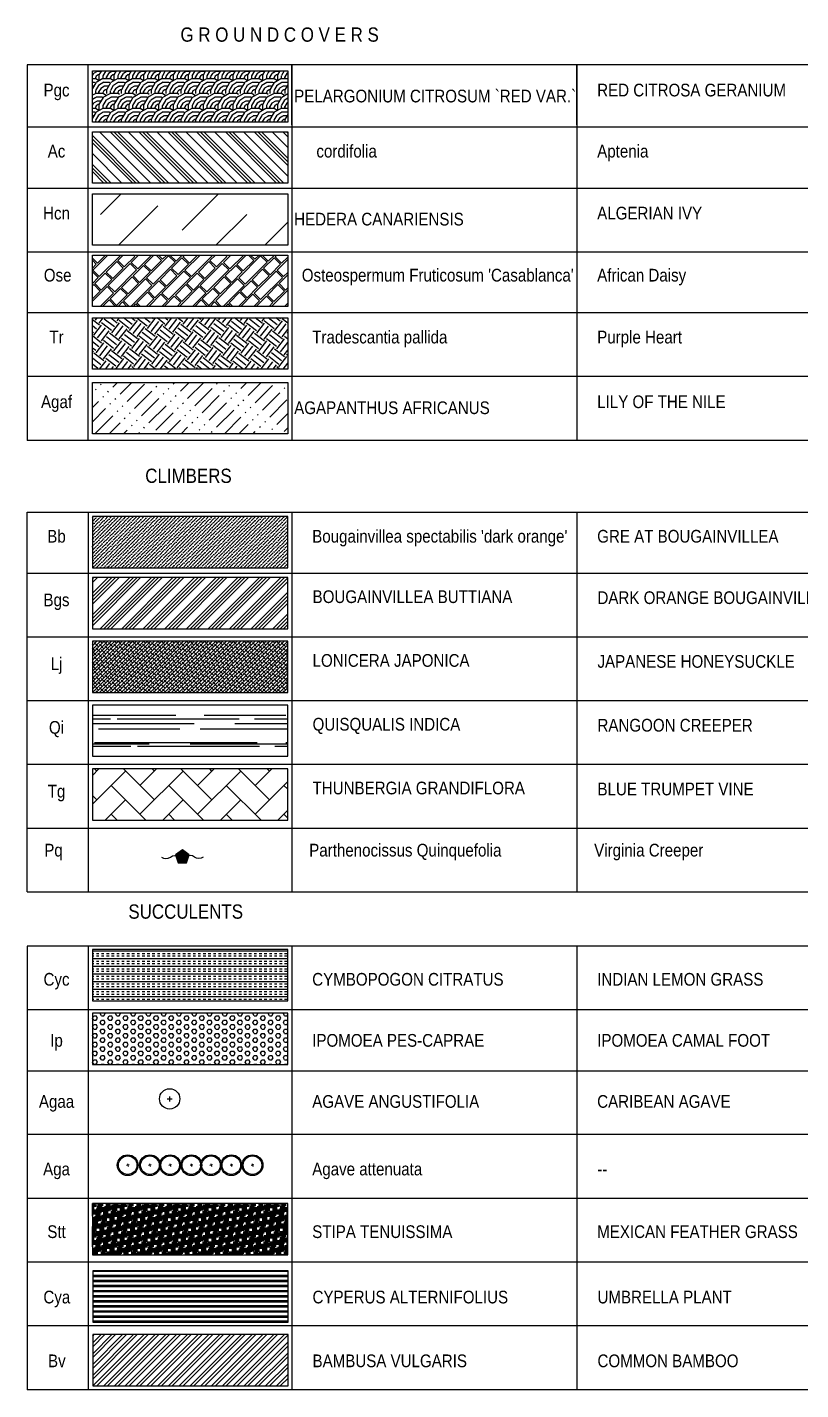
# Model space of a CAD drawing. Extents: x -2743 to -1606, y 314 to 679.
# Drawn here: x -2524.3 to -2486.3, y 423.7 to 490.7 of the extents above; entities that cross this region are included whole.
import ezdxf
from ezdxf.enums import TextEntityAlignment as Align

# ---------------------------------------------------------------- set-up
doc = ezdxf.new("R2010")
doc.units = 0
doc.header["$MEASUREMENT"] = 0
for name, color, linetype in [('AGAPANTHUS AFRICANUS-BO', 92, 'Continuous'), ('AGAPANTHUS AFRICANUS-HA', 109, 'Continuous'), ('Agave attenuata', 104, 'Continuous'), ('Aptenia cordifolia-bo', 92, 'Continuous'), ('Aptenia cordifolia-ha', 109, 'Continuous'), ('BAMBUSA VULGARIS-BO', 92, 'Continuous'), ('BAMBUSA VULGARIS-HA', 109, 'Continuous'), ('BOUGAINVILLEA BUTTIANA-BO', 92, 'Continuous'), ('BOUGAINVILLEA BUTTIANA-HA', 109, 'Continuous'), ('Bougainvillea spectabilis -BO', 92, 'Continuous'), ('Bougainvillea spectabilis -HA', 109, 'Continuous'), ('CYMBOPOGON CITRATUS-BO', 92, 'Continuous'), ('CYMBOPOGON CITRATUS-HA', 109, 'Continuous'), ('CYPERUS ALTERNIFOLIUS-BO', 92, 'Continuous'), ('CYPERUS ALTERNIFOLIUS-HA', 109, 'Continuous'), ('HEDERA CANARIENSIS-BO', 92, 'Continuous'), ('HEDERA CANARIENSIS-HA', 109, 'Continuous'), ('Ipomoea pes-caprae-bo', 92, 'Continuous'), ('Ipomoea pes-caprae-ha', 109, 'Continuous'), ('L-PLNT-TAB', 1, 'Continuous'), ('L-PLNT-txt', 54, 'Continuous'), ('LK-SHRB-035M', 123, 'Continuous'), ('LK-SHRB-TRNK', 15, 'Continuous'), ('LONICERA JAPONICA-BO', 92, 'Continuous'), ('LONICERA JAPONICA-HA', 109, 'Continuous'), ('Osteospermum ecklonis-BO', 92, 'Continuous'), ('Osteospermum ecklonis-HA', 109, 'Continuous'), ('Parthenocissus Quinquefolia', 136, 'Continuous'), ('PELARGONIUM CITROSUM -BO', 92, 'Continuous'), ('PELARGONIUM CITROSUM -HA', 109, 'Continuous'), ('QUISQUALIS INDICA-BO', 92, 'Continuous'), ('QUISQUALIS INDICA-HA', 109, 'Continuous'), ('STIPA TENUISSIMA-BO', 92, 'Continuous'), ('STIPA TENUISSIMA-HA', 109, 'Continuous'), ('THUNBERGIA GRANDIFLORA-BO', 92, 'Continuous'), ('THUNBERGIA GRANDIFLORA-HA', 109, 'Continuous'), ('Tradescantia Pallida-BO', 92, 'Continuous'), ('Tradescantia Pallida-HA', 109, 'Continuous')]:
    doc.layers.add(name, color=color, linetype=linetype)
doc.styles.add('AUC-71-PLNT-LEG', font='architxt.shx', dxfattribs={"width": 0.85})
doc.styles.add('PLNT-LEG', font='arial.ttf', dxfattribs={"width": 0.85})

# ---------------------------------------------------------------- blocks, each defined once
blk = doc.blocks.new('LS-71-PNT-TAB')
at = {"style": 'AUC-71-PLNT-LEG'}
for tag, width, p in [('ABRV.', 0.85, (1439, 0)), ('SYMBOL', 0.85, (7527, 0)), ('HEIGHT', 0.85, (42963, 0)), ('SPREAD', 0.85, (46921, 0)), ('CALIBER', 0.85, (50966, 0)), ('ROOTS', 0.85, (54958, 0)), ('SPACING', 0.75, (59078, 0)), ('QUANTITY', 0.9, (63622, 0)), ('REMARKS', 0.9, (69211, 0))]:
    blk.add_attdef(tag, text='', height=625, dxfattribs=dict(at, width=width)).set_placement(p, align=Align.CENTER)
at = {"style": 'AUC-71-PLNT-LEG', "width": 0.85}
for tag, p in [('BOTANICAL-NAME', (14000, 0)), ('COMMON-NAME', (28000, 0))]:
    blk.add_attdef(tag, p, '', height=625, dxfattribs=at)
blk = doc.blocks.new('PL-TAB')
at = {"style": 'PLNT-LEG'}
for tag, width, p in [('ABRV.', 0.85, (1.439, 0)), ('SYMBOL', 0.85, (7.527, 0)), ('HEIGHT', 0.85, (42.963, 0)), ('SPREAD', 0.85, (46.921, 0)), ('CALIBER', 0.85, (50.966, 0)), ('ROOTS', 0.85, (54.958, 0)), ('SPACING', 0.75, (59.078, 0)), ('QUANTITY', 0.9, (63.622, 0)), ('REMARKS', 0.9, (69.211, 0))]:
    blk.add_attdef(tag, text='', height=0.625, dxfattribs=dict(at, width=width)).set_placement(p, align=Align.CENTER)
at = {"style": 'PLNT-LEG', "width": 0.85}
for tag, p in [('BOTANICAL-NAME', (14, 0)), ('COMMON-NAME', (28, 0))]:
    blk.add_attdef(tag, p, '', height=0.625, dxfattribs=at)
blk = doc.blocks.new('Agave attenuata')
at = {"layer": 'Agave attenuata'}
for p, q in [((0.065, 0.016), (-0.065, -0.016)), ((-0.016, 0.065), (0.016, -0.065))]:
    blk.add_line(p, q, dxfattribs=at)
for radius in [0.511, 0.456]:
    blk.add_circle((0, 0), radius, dxfattribs=at)
blk = doc.blocks.new('VINE_PARTH_QUIN')
at = {"layer": 'Parthenocissus Quinquefolia'}
h = blk.add_hatch(color=256, dxfattribs=at)
h.dxf.hatch_style = 1
h.paths.add_polyline_path([(0, 0.638), (-0.335, 0.394), (-0.207, 0), (0.207, 0), (0.335, 0.394)])
for points in [[(-1.025, 0.285, 0.360212), (-0.59, 0.285, -0.360212), (-0.175, 0.285, -2.212689)], [(1.025, 0.284, -0.360212), (0.591, 0.285, 0.360212), (0.176, 0.285, 2.212689)]]:
    blk.add_lwpolyline(points, format="xyb", dxfattribs=at)
blk.add_lwpolyline([(0, 0.638), (-0.335, 0.394), (-0.207, 0), (0.207, 0), (0.335, 0.394)], close=True, dxfattribs=at)

msp = doc.modelspace()

# ---------------------------------------------------------------- hatches: boundary and pattern name
at = {"layer": 'AGAPANTHUS AFRICANUS-HA'}
h = msp.add_hatch(dxfattribs=at)
h.set_pattern_fill('ACAD_ISO12W100', color=256, scale=0.1, angle=45)
h.set_pattern_definition([(45, (1972.66474, 1661.42686), (-0.35355339, 0.35355339), [1.2, -0.3, 0.05, -0.3, 0.05, -0.3])])
h.paths.add_polyline_path([(-2521.083, 470.696), (-2511.483, 470.696), (-2511.483, 473.216), (-2521.083, 473.216)])
at = {"layer": 'Aptenia cordifolia-ha'}
h = msp.add_hatch(dxfattribs=at)
h.set_pattern_fill('PLASTI', color=256, scale=4, angle=135, style=0)
h.set_pattern_definition([(135, (-1822.7538, 1680.6422), (-0.7071068, -0.7071068), []), (135, (-1822.8422, 1680.5538), (-0.7071068, -0.7071068), []), (135, (-1822.9306, 1680.4654), (-0.7071068, -0.7071068), []), (135, (-1823.1958, 1680.2002), (-0.7071068, -0.7071068), [])])
h.paths.add_polyline_path([(-2511.483, 483.006), (-2521.083, 483.006), (-2521.083, 485.526), (-2511.483, 485.526)])
at = {"layer": 'BAMBUSA VULGARIS-HA', "linetype": 'Continuous'}
h = msp.add_hatch(dxfattribs=at)
h.set_pattern_fill('STEEL', color=256, scale=3)
h.set_pattern_definition([(45, (-1761.67198, 585.43924), (-0.26516504, 0.26516504), []), (45, (-1761.67198, 585.62674), (-0.26516504, 0.26516504), [])])
h.paths.add_polyline_path([(-2511.468, 423.924), (-2511.468, 426.444), (-2521.068, 426.444), (-2521.068, 423.924)])
at = {"layer": 'BOUGAINVILLEA BUTTIANA-HA', "linetype": 'Continuous'}
h = msp.add_hatch(dxfattribs=at)
h.set_pattern_fill('ANSI34', color=256)
h.set_pattern_definition([(45, (-1480.8169, 4.4113), (-0.5303301, 0.5303301), []), (45, (-1480.6401, 4.4113), (-0.5303301, 0.5303301), []), (45, (-1480.46335, 4.4113), (-0.5303301, 0.5303301), []), (45, (-1480.2866, 4.4113), (-0.5303301, 0.5303301), [])])
h.paths.add_polyline_path([(-2511.483, 463.636), (-2521.083, 463.636), (-2521.083, 461.116), (-2511.483, 461.116)])
at = {"layer": 'Bougainvillea spectabilis -HA', "linetype": 'Continuous'}
h = msp.add_hatch(dxfattribs=at)
h.set_pattern_fill('ANSI36', color=256)
h.set_pattern_definition([(45, (-1480.8169, 4.4113), (0.066291261, 0.243067956), [0.3125, -0.0625, 0, -0.0625])])
h.paths.add_polyline_path([(-2511.483, 466.625), (-2521.083, 466.625), (-2521.083, 464.105), (-2511.483, 464.105)])
at = {"layer": 'CYMBOPOGON CITRATUS-HA', "linetype": 'Continuous'}
h = msp.add_hatch(dxfattribs=at)
h.set_pattern_fill('INSUL', color=256)
h.set_pattern_definition([(0, (-1955.8893, 333.54542), (0, 0.375), []), (0, (-1955.8893, 333.67042), (0, 0.375), [0.125, -0.125]), (0, (-1955.8893, 333.79542), (0, 0.375), [0.125, -0.125])])
h.paths.add_polyline_path([(-2511.483, 442.842), (-2511.483, 445.362), (-2521.083, 445.362), (-2521.083, 442.842)])
at = {"layer": 'CYPERUS ALTERNIFOLIUS-HA', "linetype": 'Continuous'}
h = msp.add_hatch(dxfattribs=at)
h.set_pattern_fill('PLAST', color=256)
h.set_pattern_definition([(0, (-1761.67198, 582.3067), (0, 0.25), []), (0, (-1761.67198, 582.33796), (0, 0.25), []), (0, (-1761.67198, 582.3692), (0, 0.25), [])])
h.paths.add_polyline_path([(-2511.468, 427.056), (-2511.468, 429.576), (-2521.068, 429.576), (-2521.068, 427.056)])
at = {"layer": 'HEDERA CANARIENSIS-HA'}
h = msp.add_hatch(dxfattribs=at)
h.set_pattern_fill('CMPSHL', color=256, scale=15, angle=45, pattern_type=2)
h.set_pattern_definition([(45, (-2704.96, 376.221), (-3.59207, 3.59207), [5.07995, -1.524]), (45, (-2704.5407, 379.035), (-3.59207, 3.59207), [5.07995, -1.524]), (45, (-2704.6604, 381.31), (-3.59207, 3.59207), [5.07995, -1.524])])
h.paths.add_polyline_path([(-2521.083, 479.961), (-2511.483, 479.961), (-2511.483, 482.481), (-2521.083, 482.481)])
at = {"layer": 'Ipomoea pes-caprae-ha', "linetype": 'Continuous'}
h = msp.add_hatch(dxfattribs=at)
h.set_pattern_fill('HEX', color=256)
h.set_pattern_definition([(0, (-1955.8893, 343.8108), (0, 0.21650635), [0.125, -0.25]), (120, (-1955.8893, 343.8108), (-0.1875, -0.108253175), [0.125, -0.25]), (60, (-1955.7643, 343.8108), (-0.1875, 0.108253175), [0.125, -0.25])])
h.paths.add_polyline_path([(-2511.483, 439.715), (-2511.483, 442.235), (-2521.083, 442.235), (-2521.083, 439.715)])
at = {"layer": 'LONICERA JAPONICA-HA', "linetype": 'Continuous'}
h = msp.add_hatch(dxfattribs=at)
h.set_pattern_fill('ANSI38', color=256)
h.set_pattern_definition([(45, (-1955.88931, 477.46324), (-0.088388348, 0.088388348), []), (135, (-1955.88931, 477.46324), (-0.265165043, 0.088388348), [0.3125, -0.1875])])
h.paths.add_polyline_path([(-2511.483, 460.503), (-2521.083, 460.503), (-2521.083, 457.983), (-2511.483, 457.983)])
at = {"layer": 'Osteospermum ecklonis-HA'}
h = msp.add_hatch(dxfattribs=at)
h.set_pattern_fill('AR-BRELM', color=256, scale=0.2, angle=45, style=0)
h.set_pattern_definition([(45, (-869913.1135, -309594.3741), (-0.7543415142, 0.7543415142), [1.525, -0.075]), (45, (-869913.4317, -309594.0559), (-0.7543415142, 0.7543415142), [1.525, -0.075]), (45, (-869913.2078, -309593.7141), (-0.7543415142, 0.7543415142), [0.725, -0.075]), (45, (-869913.526, -309593.3959), (-0.7543415142, 0.7543415142), [0.725, -0.075]), (135, (-869913.1135, -309594.374), (-1.13137085, -1.13137085), [0.45, -0.6168]), (135, (-869913.1665, -309594.4271), (-1.13137085, -1.13137085), [0.45, -0.6168]), (135, (-869913.2078, -309593.7141), (-0.56568542495, -0.56568542495), [0.45, -0.6168]), (135, (-869913.2609, -309593.7671), (-0.56568542495, -0.56568542495), [0.45, -0.6168])])
h.paths.add_polyline_path([(-2511.483, 476.954), (-2521.083, 476.954), (-2521.083, 479.474), (-2511.483, 479.474)])
at = {"layer": 'PELARGONIUM CITROSUM -HA'}
h = msp.add_hatch(dxfattribs=at)
h.set_pattern_fill('LFX-ENGINE', color=256, scale=1.4605, pattern_type=2)
h.set_pattern_definition([(90, (-2633.5868, 493.9699), (-1.4605, 1.4605), [0.102235, -1.358265]), (209.0546, (-2633.41158, 494.70015), (-10.22350056, -5.84200004), [0.300736, -14.736033]), (180, (-2633.0172, 494.7001), (-1.4605, -1.4605), [0.394335, -1.066165]), (147.5288, (-2632.85659, 494.59791), (-11.68399818, 7.3025019), [0.190426, -18.852165]), (236.3099, (-2633.61605, 494.36423), (-1.460502, -2.9209994), [0.105318, -5.160589]), (212.9052, (-2633.367765, 494.524885), (20.44700983, 13.144485506), [0.29573, -29.277142]), (180, (-2633.0757, 494.5249), (-1.4605, -1.4605), [0.2921, -1.1684]), (146.3099, (-2633.03185, 494.49568), (-2.9209994, 1.460502), [0.05266, -5.213249]), (270, (-2633.5868, 494.0721), (1.4605, -1.4605), [0.102235, -1.358265]), (237.5288, (-2633.4846, 494.23279), (-7.3025019, -11.68399818), [0.190426, -18.852165]), (210.2564, (-2633.30935, 494.33502), (10.22350359, 5.84199253), [0.202899, -20.087016]), (180, (-2633.1195, 494.335), (-1.4605, -1.4605), [0.189865, -1.270635]), (270, (-2633.397, 494.0137), (1.4605, -1.4605), [0.043815, -1.416685]), (243.4349, (-2633.35316, 494.10134), (1.460502, 1.4604988), [0.097973, -3.167804]), (213.6901, (-2633.26553, 494.15976), (2.9209994, 1.460502), [0.105318, -5.160589]), (180, (-2633.2217, 494.1598), (-1.4605, -1.4605), [0.043815, -1.416685]), (180, (-2633.5868, 493.4295), (-1.4605, -1.4605), [0.043815, -1.416685]), (213.6901, (-2633.63066, 493.4295), (2.9209994, 1.460502), [0.05266, -5.213249]), (180, (-2633.4846, 493.6048), (-1.4605, -1.4605), [0.189865, -1.270635]), (146.3099, (-2633.39698, 493.76543), (-2.9209994, 1.460502), [0.05266, -5.213249]), (180, (-2633.4408, 493.7946), (-1.4605, -1.4605), [0.23368, -1.22682]), (147.5288, (-2633.22172, 493.86766), (-11.68399818, 7.3025019), [0.190426, -18.852165]), (180, (-2633.3824, 493.9699), (-1.4605, -1.4605), [0.2921, -1.1684]), (90, (-2633.2217, 493.2396), (-1.4605, 1.4605), [0.102235, -1.358265]), (270, (-2633.5868, 493.4295), (1.4605, -1.4605), [0.189865, -1.270635]), (239.7436, (-2633.38237, 493.78003), (-5.84199253, -10.22350359), [0.405798, -19.884116]), (209.4759, (-2633.046455, 493.969895), (23.367998139, 13.144504118), [0.38586, -38.200098]), (180, (-2632.6521, 493.9699), (-1.4605, -1.4605), [0.394335, -1.066165]), (147.5288, (-2632.49147, 493.86766), (-11.68399818, 7.3025019), [0.190426, -18.852165]), (270, (-2633.397, 493.3857), (1.4605, -1.4605), [0.14605, -1.31445]), (239.5345, (-2633.250925, 493.63398), (-10.22348593, -17.526007417), [0.288056, -28.517507]), (212.9052, (-2633.00264, 493.794635), (20.44700983, 13.144485506), [0.29573, -29.277142]), (180, (-2632.7105, 493.7946), (-1.4605, -1.4605), [0.2921, -1.1684]), (146.3099, (-2632.66673, 493.76543), (-2.9209994, 1.460502), [0.05266, -5.213249]), (270, (-2633.2217, 493.3419), (1.4605, -1.4605), [0.102235, -1.358265]), (237.5288, (-2633.11948, 493.50254), (-7.3025019, -11.68399818), [0.190426, -18.852165]), (210.2564, (-2632.94422, 493.60477), (10.22350359, 5.84199253), [0.202899, -20.087016]), (180, (-2632.7544, 493.6048), (-1.4605, -1.4605), [0.189865, -1.270635]), (270, (-2633.0319, 493.2835), (1.4605, -1.4605), [0.043815, -1.416685]), (243.4349, (-2632.98804, 493.3711), (1.460502, 1.4604988), [0.097973, -3.167804]), (213.6901, (-2632.9004, 493.4295), (2.9209994, 1.460502), [0.105318, -5.160589]), (180, (-2632.8566, 493.4295), (-1.4605, -1.4605), [0.043815, -1.416685]), (180, (-2632.4915, 494.1598), (-1.4605, -1.4605), [0.043815, -1.416685]), (213.6901, (-2632.5353, 494.15976), (2.9209994, 1.460502), [0.105318, -5.160589]), (243.4349, (-2632.6229, 494.10134), (1.460502, 1.4604988), [0.097973, -3.167804]), (270, (-2632.6667, 494.0137), (1.4605, -1.4605), [0.043815, -1.416685]), (180, (-2632.3892, 494.335), (-1.4605, -1.4605), [0.189865, -1.270635]), (210.2564, (-2632.5791, 494.33502), (10.22350359, 5.84199253), [0.202899, -20.087016]), (237.5288, (-2632.75436, 494.23279), (-7.3025019, -11.68399818), [0.190426, -18.852165]), (270, (-2632.8566, 494.0721), (1.4605, -1.4605), [0.102235, -1.358265]), (146.3099, (-2632.3016, 494.49568), (-2.9209994, 1.460502), [0.05266, -5.213249]), (180, (-2632.3454, 494.5249), (-1.4605, -1.4605), [0.2921, -1.1684]), (212.9052, (-2632.637515, 494.524885), (20.44700983, 13.144485506), [0.29573, -29.277142]), (239.5345, (-2632.8858, 494.36423), (-10.22348593, -17.526007417), [0.288056, -28.517507]), (270, (-2633.0319, 494.116), (1.4605, -1.4605), [0.14605, -1.31445]), (149.0362, (-2632.21397, 494.65633), (4.3814971, -2.92100363), [0.085162, -8.430944]), (180, (-2632.287, 494.7001), (-1.4605, -1.4605), [0.394335, -1.066165]), (209.4759, (-2632.68133, 494.700145), (23.367998139, 13.144504118), [0.38586, -38.200098]), (239.7436, (-2633.01725, 494.51028), (-5.84199253, -10.22350359), [0.405798, -19.884116]), (270, (-2633.2217, 494.1598), (1.4605, -1.4605), [0.2921, -1.1684]), (90, (-2632.8566, 493.9699), (-1.4605, 1.4605), [0.102235, -1.358265]), (90, (-2632.4915, 493.2396), (-1.4605, 1.4605), [0.102235, -1.358265]), (270, (-2632.8566, 493.4295), (1.4605, -1.4605), [0.189865, -1.270635]), (239.7436, (-2632.65212, 493.78003), (-5.84199253, -10.22350359), [0.405798, -19.884116]), (209.4759, (-2632.316205, 493.969895), (23.367998139, 13.144504118), [0.38586, -38.200098]), (180, (-2632.214, 493.9699), (-1.4605, -1.4605), [0.102235, -1.358265]), (270, (-2632.6667, 493.3857), (1.4605, -1.4605), [0.14605, -1.31445]), (239.5345, (-2632.520675, 493.63398), (-10.22348593, -17.526007417), [0.288056, -28.517507]), (212.9052, (-2632.27239, 493.794635), (20.44700983, 13.144485506), [0.29573, -29.277142]), (180, (-2632.214, 493.7946), (-1.4605, -1.4605), [0.05842, -1.40208]), (270, (-2632.4915, 493.3419), (1.4605, -1.4605), [0.102235, -1.358265]), (237.5288, (-2632.38923, 493.50254), (-7.3025019, -11.68399818), [0.190426, -18.852165]), (210.2564, (-2632.21397, 493.60477), (10.22350359, 5.84199253), [0.202899, -20.087016]), (0, (-2632.214, 493.6048), (1.4605, 1.4605), [0, -1.4605]), (270, (-2632.3016, 493.2835), (1.4605, -1.4605), [0.043815, -1.416685]), (243.4349, (-2632.2578, 493.3711), (1.460502, 1.4604988), [0.097973, -3.167804]), (213.6901, (-2632.21397, 493.4003), (2.9209994, 1.460502), [0.05266, -5.213249]), (241.3895, (-2632.21397, 494.2766), (7.30250979, 13.14449489), [0.183, -18.117012]), (270, (-2632.3016, 494.116), (1.4605, -1.4605), [0.14605, -1.31445]), (210.9638, (-2632.21397, 494.5541), (-4.3814971, -2.92100363), [0.085162, -8.430944]), (239.7436, (-2632.287, 494.51028), (-5.84199253, -10.22350359), [0.405798, -19.884116]), (270, (-2632.4915, 494.1598), (1.4605, -1.4605), [0.2921, -1.1684])])
h.paths.add_polyline_path([(-2511.483, 486.006), (-2521.083, 486.006), (-2521.083, 488.526), (-2511.483, 488.526)])
at = {"layer": 'QUISQUALIS INDICA-HA', "linetype": 'Continuous'}
h = msp.add_hatch(dxfattribs=at)
h.set_pattern_fill('AR-RROOF', color=256)
h.set_pattern_definition([(0, (-1955.8893, 477.4632), (2.2, 1), [15, -2, 5, -1]), (0, (-1954.5593, 477.9632), (-1, 1.33), [3, -0.33, 6, -0.75]), (0, (-1955.3893, 478.31324), (5.2, 0.67), [8, -1.4, 4, -1])])
h.paths.add_polyline_path([(-2511.483, 457.371), (-2521.083, 457.371), (-2521.083, 454.851), (-2511.483, 454.851)])
at = {"layer": 'STIPA TENUISSIMA-HA', "linetype": 'Continuous'}
h = msp.add_hatch(dxfattribs=at)
h.set_pattern_fill('HOUND', color=256)
h.set_pattern_definition([(0, (-1955.88931, 369.50575), (0.25, 0.0625), [1, -0.5]), (90, (-1955.88931, 369.50575), (-0.0625, -0.25), [1, -0.5])])
h.paths.add_polyline_path([(-2511.483, 430.358), (-2511.483, 432.878), (-2521.083, 432.878), (-2521.083, 430.358)])
at = {"layer": 'THUNBERGIA GRANDIFLORA-HA', "linetype": 'Continuous'}
h = msp.add_hatch(dxfattribs=at)
h.set_pattern_fill('AR-HBONE', color=256, scale=0.25)
h.set_pattern_definition([(45, (-1955.8893, 477.4632), (0, 1.4142136), [3, -1]), (135, (-1955.1822, 478.1703), (1e-16, 1.4142136), [3, -1])])
h.paths.add_polyline_path([(-2511.483, 454.238), (-2521.083, 454.238), (-2521.083, 451.718), (-2511.483, 451.718)])
at = {"layer": 'Tradescantia Pallida-HA'}
h = msp.add_hatch(dxfattribs=at)
h.set_pattern_fill('EARTH', color=256, scale=2.5, angle=52, style=0)
h.set_pattern_definition([(52, (-2608.6247, 198.1879), (-0.1077183, 0.8772951), [0.625, -0.625]), (52, (-2608.8094, 198.3322), (-0.1077183, 0.8772951), [0.625, -0.625]), (52, (-2608.9941, 198.4765), (-0.1077183, 0.8772951), [0.625, -0.625]), (142, (-2609.00754, 198.5862), (-0.8772951, -0.1077183), [0.625, -0.625]), (142, (-2608.86324, 198.77086), (-0.8772951, -0.1077183), [0.625, -0.625]), (142, (-2608.71895, 198.95555), (-0.8772951, -0.1077183), [0.625, -0.625])])
h.paths.add_polyline_path([(-2511.483, 473.873), (-2521.083, 473.873), (-2521.083, 476.393), (-2511.483, 476.393)])

# ---------------------------------------------------------------- linework, layer by layer
at = {"layer": 'AGAPANTHUS AFRICANUS-BO'}
msp.add_lwpolyline([(-2511.483, 470.696), (-2521.083, 470.696), (-2521.083, 473.216), (-2511.483, 473.216)], close=True, dxfattribs=at)
at = {"layer": 'Aptenia cordifolia-bo', "lineweight": -2}
msp.add_lwpolyline([(-2511.483, 483.006), (-2521.083, 483.006), (-2521.083, 485.526), (-2511.483, 485.526)], close=True, dxfattribs=at)
at = {"layer": 'BAMBUSA VULGARIS-BO'}
msp.add_lwpolyline([(-2511.468, 423.924), (-2511.468, 426.444), (-2521.068, 426.444), (-2521.068, 423.924), (-2511.468, 423.924)], dxfattribs=at)
at = {"layer": 'BOUGAINVILLEA BUTTIANA-BO'}
msp.add_lwpolyline([(-2511.483, 463.636), (-2521.083, 463.636), (-2521.083, 461.116), (-2511.483, 461.116), (-2511.483, 463.636)], dxfattribs=at)
at = {"layer": 'Bougainvillea spectabilis -BO'}
msp.add_lwpolyline([(-2511.483, 466.625), (-2521.083, 466.625), (-2521.083, 464.105), (-2511.483, 464.105), (-2511.483, 466.625)], dxfattribs=at)
at = {"layer": 'CYMBOPOGON CITRATUS-BO'}
msp.add_lwpolyline([(-2511.483, 442.842), (-2511.483, 445.362), (-2521.083, 445.362), (-2521.083, 442.842), (-2511.483, 442.842)], dxfattribs=at)
at = {"layer": 'CYPERUS ALTERNIFOLIUS-BO'}
msp.add_lwpolyline([(-2511.468, 427.056), (-2511.468, 429.576), (-2521.068, 429.576), (-2521.068, 427.056), (-2511.468, 427.056)], dxfattribs=at)
at = {"layer": 'HEDERA CANARIENSIS-BO'}
msp.add_lwpolyline([(-2511.483, 479.961), (-2521.083, 479.961), (-2521.083, 482.481), (-2511.483, 482.481)], close=True, dxfattribs=at)
at = {"layer": 'Ipomoea pes-caprae-bo'}
msp.add_lwpolyline([(-2511.483, 439.715), (-2511.483, 442.235), (-2521.083, 442.235), (-2521.083, 439.715), (-2511.483, 439.715)], dxfattribs=at)
at = {"layer": 'L-PLNT-TAB'}
for p, q in [((-2511.283, 488.811), (-2511.283, 470.368)), ((-2524.283, 482.766), (-2448.283, 482.766)), ((-2524.283, 479.633), (-2448.283, 479.633)), ((-2524.283, 448.194), (-2524.283, 466.849)), ((-2524.283, 463.856), (-2448.283, 463.856))]:
    msp.add_line(p, q, dxfattribs=at)
for points in [[(-2448.283, 488.811), (-2524.283, 488.811), (-2524.283, 470.368)], [(-2521.283, 470.368), (-2521.283, 488.811)], [(-2511.283, 485.863), (-2511.283, 488.811)], [(-2511.283, 488.811), (-2511.283, 485.863)], [(-2497.283, 485.863), (-2497.283, 488.811)], [(-2497.283, 488.811), (-2497.283, 470.368)], [(-2524.283, 485.766), (-2448.283, 485.766)], [(-2448.283, 476.633), (-2524.283, 476.633)], [(-2448.283, 473.501), (-2524.283, 473.501)], [(-2448.283, 470.368), (-2524.283, 470.368)], [(-2524.283, 466.849), (-2448.283, 466.849)], [(-2521.283, 466.849), (-2521.283, 448.194)], [(-2511.283, 466.849), (-2511.283, 448.194)], [(-2497.283, 466.849), (-2497.283, 448.194)], [(-2524.283, 460.724), (-2448.283, 460.724)], [(-2524.283, 457.591), (-2448.283, 457.591)], [(-2524.283, 454.459), (-2448.283, 454.459)], [(-2524.283, 451.326), (-2448.283, 451.326)], [(-2524.283, 448.194), (-2448.283, 448.194)]]:
    msp.add_lwpolyline(points, dxfattribs=at)
at = {"layer": 'L-PLNT-TAB', "flags": 128}
for points in [[(-2524.283, 445.532), (-2524.283, 439.4), (-2448.283, 439.4)], [(-2448.283, 445.532), (-2524.283, 445.532)], [(-2521.283, 445.532), (-2521.283, 423.737)], [(-2511.283, 445.532), (-2511.283, 423.737)], [(-2497.283, 445.532), (-2497.283, 423.737)], [(-2448.283, 442.4), (-2524.283, 442.4)], [(-2524.283, 439.4), (-2524.283, 423.737)], [(-2448.283, 436.267), (-2524.283, 436.267)], [(-2448.283, 433.134), (-2524.283, 433.134)], [(-2448.283, 430.002), (-2524.283, 430.002)], [(-2448.283, 426.869), (-2524.283, 426.869)], [(-2448.283, 423.737), (-2524.283, 423.737)]]:
    msp.add_lwpolyline(points, dxfattribs=at)
at = {"layer": 'LK-SHRB-035M'}
msp.add_circle((-2517.286, 438.025), 0.5, dxfattribs=at)
at = {"layer": 'LK-SHRB-TRNK'}
for p, q in [((-2517.411, 438.025), (-2517.161, 438.025)), ((-2517.286, 437.9), (-2517.286, 438.149))]:
    msp.add_line(p, q, dxfattribs=at)
at = {"layer": 'LONICERA JAPONICA-BO'}
msp.add_lwpolyline([(-2511.483, 460.503), (-2521.083, 460.503), (-2521.083, 457.983), (-2511.483, 457.983), (-2511.483, 460.503)], dxfattribs=at)
at = {"layer": 'Osteospermum ecklonis-BO'}
msp.add_lwpolyline([(-2511.483, 476.954), (-2521.083, 476.954), (-2521.083, 479.474), (-2511.483, 479.474)], close=True, dxfattribs=at)
at = {"layer": 'PELARGONIUM CITROSUM -BO'}
msp.add_lwpolyline([(-2511.483, 486.006), (-2521.083, 486.006), (-2521.083, 488.526), (-2511.483, 488.526)], close=True, dxfattribs=at)
at = {"layer": 'QUISQUALIS INDICA-BO'}
msp.add_lwpolyline([(-2511.483, 457.371), (-2521.083, 457.371), (-2521.083, 454.851), (-2511.483, 454.851), (-2511.483, 457.371)], dxfattribs=at)
at = {"layer": 'STIPA TENUISSIMA-BO'}
msp.add_lwpolyline([(-2511.483, 430.358), (-2511.483, 432.878), (-2521.083, 432.878), (-2521.083, 430.358), (-2511.483, 430.358)], dxfattribs=at)
at = {"layer": 'THUNBERGIA GRANDIFLORA-BO'}
msp.add_lwpolyline([(-2511.483, 454.238), (-2521.083, 454.238), (-2521.083, 451.718), (-2511.483, 451.718), (-2511.483, 454.238)], dxfattribs=at)
at = {"layer": 'Tradescantia Pallida-BO'}
msp.add_lwpolyline([(-2511.483, 473.873), (-2521.083, 473.873), (-2521.083, 476.393), (-2511.483, 476.393)], close=True, dxfattribs=at)

# ---------------------------------------------------------------- block references
at = {"layer": 'Agave attenuata'}
for p in [(-2519.348, 434.767), (-2518.257, 434.767), (-2517.261, 434.767), (-2516.222, 434.767), (-2515.254, 434.767), (-2514.257, 434.767), (-2513.218, 434.767)]:
    msp.add_blockref('Agave attenuata', p, dxfattribs=at)
at = {"layer": 'L-PLNT-txt'}
ref = msp.add_blockref('LS-71-PNT-TAB', (-2524.283, 487.266), dxfattribs=dict(at, xscale=0.0009999999999763534, yscale=0.0009999999999763534, zscale=0.0009999999999763534))
ref.add_attrib('ABRV.', 'Pgc', dxfattribs={"layer": '0', "height": 0.625, "rotation": 360, "style": 'PLNT-LEG', "width": 0.85}).set_placement((-2522.844, 487.266), align=Align.CENTER)
ref.add_attrib('BOTANICAL-NAME', 'PELARGONIUM CITROSUM `RED VAR.`', (-2511.17, 486.972), dxfattribs={"layer": '0', "height": 0.625, "rotation": 360, "style": 'PLNT-LEG', "width": 0.85})
ref.add_attrib('COMMON-NAME', 'RED CITROSA GERANIUM ', (-2496.283, 487.266), dxfattribs={"layer": '0', "height": 0.625, "rotation": 360, "style": 'PLNT-LEG', "width": 0.85})
ref = msp.add_blockref('PL-TAB', (-2524.283, 484.266), dxfattribs=at)
ref.add_attrib('COMMON-NAME', 'Aptenia', (-2496.283, 484.266), dxfattribs={"layer": '0', "height": 0.625, "rotation": 360, "style": 'PLNT-LEG', "width": 0.85})
ref.add_attrib('BOTANICAL-NAME', ' cordifolia', (-2510.283, 484.266), dxfattribs={"layer": '0', "height": 0.625, "rotation": 360, "style": 'PLNT-LEG', "width": 0.85})
ref.add_attrib('ABRV.', 'Ac', dxfattribs={"layer": '0', "height": 0.625, "rotation": 360, "style": 'PLNT-LEG', "width": 0.85}).set_placement((-2522.844, 484.266), align=Align.CENTER)
ref = msp.add_blockref('LS-71-PNT-TAB', (-2524.283, 481.221), dxfattribs=dict(at, xscale=0.0009999999999763534, yscale=0.0009999999999763534, zscale=0.0009999999999763534))
ref.add_attrib('ABRV.', 'Hcn', dxfattribs={"layer": '0', "height": 0.625, "rotation": 360, "style": 'PLNT-LEG', "width": 0.85}).set_placement((-2522.844, 481.221), align=Align.CENTER)
ref.add_attrib('BOTANICAL-NAME', 'HEDERA CANARIENSIS', (-2511.17, 480.927), dxfattribs={"layer": '0', "height": 0.625, "rotation": 360, "style": 'PLNT-LEG', "width": 0.85})
ref.add_attrib('COMMON-NAME', 'ALGERIAN IVY', (-2496.283, 481.221), dxfattribs={"layer": '0', "height": 0.625, "rotation": 360, "style": 'PLNT-LEG', "width": 0.85})
ref = msp.add_blockref('PL-TAB', (-2524.283, 478.174), dxfattribs=at)
ref.add_attrib('COMMON-NAME', 'African Daisy', (-2496.283, 478.174), dxfattribs={"layer": '0', "height": 0.625, "rotation": 360, "style": 'PLNT-LEG', "width": 0.85})
ref.add_attrib('BOTANICAL-NAME', "Osteospermum Fruticosum 'Casablanca'", (-2510.796, 478.174), dxfattribs={"layer": '0', "height": 0.625, "rotation": 360, "style": 'PLNT-LEG', "width": 0.85})
ref.add_attrib('ABRV.', 'Ose', dxfattribs={"layer": '0', "height": 0.625, "rotation": 360, "style": 'PLNT-LEG', "width": 0.85}).set_placement((-2522.789, 478.174), align=Align.CENTER)
ref = msp.add_blockref('PL-TAB', (-2524.283, 475.133), dxfattribs=at)
ref.add_attrib('COMMON-NAME', 'Purple Heart', (-2496.283, 475.133), dxfattribs={"layer": '0', "height": 0.625, "rotation": 360, "style": 'PLNT-LEG', "width": 0.85})
ref.add_attrib('BOTANICAL-NAME', 'Tradescantia pallida', (-2510.283, 475.133), dxfattribs={"layer": '0', "height": 0.625, "rotation": 360, "style": 'PLNT-LEG', "width": 0.85})
ref.add_attrib('ABRV.', 'Tr', dxfattribs={"layer": '0', "height": 0.625, "rotation": 360, "style": 'PLNT-LEG', "width": 0.85}).set_placement((-2522.844, 475.133), align=Align.CENTER)
ref = msp.add_blockref('LS-71-PNT-TAB', (-2524.283, 471.956), dxfattribs=dict(at, xscale=0.0009999999999763534, yscale=0.0009999999999763534, zscale=0.0009999999999763534))
ref.add_attrib('ABRV.', 'Agaf', dxfattribs={"layer": '0', "height": 0.625, "rotation": 360, "style": 'PLNT-LEG', "width": 0.85}).set_placement((-2522.844, 471.956), align=Align.CENTER)
ref.add_attrib('BOTANICAL-NAME', 'AGAPANTHUS AFRICANUS', (-2511.17, 471.662), dxfattribs={"layer": '0', "height": 0.625, "rotation": 360, "style": 'PLNT-LEG', "width": 0.85})
ref.add_attrib('COMMON-NAME', 'LILY OF THE NILE', (-2496.283, 471.956), dxfattribs={"layer": '0', "height": 0.625, "rotation": 360, "style": 'PLNT-LEG', "width": 0.85})
ref = msp.add_blockref('PL-TAB', (-2524.283, 465.349), dxfattribs=at)
ref.add_attrib('COMMON-NAME', 'GRE AT BOUGAINVILLEA', (-2496.283, 465.349), dxfattribs={"layer": '0', "height": 0.625, "rotation": 360, "style": 'PLNT-LEG', "width": 0.85})
ref.add_attrib('BOTANICAL-NAME', "Bougainvillea spectabilis 'dark orange'", (-2510.283, 465.349), dxfattribs={"layer": '0', "height": 0.625, "rotation": 360, "style": 'PLNT-LEG', "width": 0.85})
ref.add_attrib('ABRV.', 'Bb', dxfattribs={"layer": '0', "height": 0.625, "rotation": 360, "style": 'PLNT-LEG', "width": 0.85}).set_placement((-2522.845, 465.349), align=Align.CENTER)
ref = msp.add_blockref('PL-TAB', (-2524.283, 462.224), dxfattribs=at)
ref.add_attrib('COMMON-NAME', 'DARK ORANGE BOUGAINVILLEA', (-2496.269, 462.332), dxfattribs={"layer": '0', "height": 0.625, "rotation": 360, "style": 'PLNT-LEG', "width": 0.85})
ref.add_attrib('BOTANICAL-NAME', 'BOUGAINVILLEA BUTTIANA', (-2510.265, 462.38), dxfattribs={"layer": '0', "height": 0.625, "rotation": 360, "style": 'PLNT-LEG', "width": 0.85})
ref.add_attrib('ABRV.', 'Bgs', dxfattribs={"layer": '0', "height": 0.625, "rotation": 360, "style": 'PLNT-LEG', "width": 0.85}).set_placement((-2522.845, 462.224), align=Align.CENTER)
ref = msp.add_blockref('PL-TAB', (-2524.283, 459.091), dxfattribs=at)
ref.add_attrib('COMMON-NAME', 'JAPANESE HONEYSUCKLE', (-2496.269, 459.2), dxfattribs={"layer": '0', "height": 0.625, "rotation": 360, "style": 'PLNT-LEG', "width": 0.85})
ref.add_attrib('BOTANICAL-NAME', 'LONICERA JAPONICA', (-2510.265, 459.248), dxfattribs={"layer": '0', "height": 0.625, "rotation": 360, "style": 'PLNT-LEG', "width": 0.85})
ref.add_attrib('ABRV.', 'Lj', dxfattribs={"layer": '0', "height": 0.625, "rotation": 360, "style": 'PLNT-LEG', "width": 0.85}).set_placement((-2522.845, 459.091), align=Align.CENTER)
ref = msp.add_blockref('PL-TAB', (-2524.283, 455.959), dxfattribs=at)
ref.add_attrib('COMMON-NAME', 'RANGOON CREEPER', (-2496.269, 456.067), dxfattribs={"layer": '0', "height": 0.625, "rotation": 360, "style": 'PLNT-LEG', "width": 0.85})
ref.add_attrib('BOTANICAL-NAME', 'QUISQUALIS INDICA', (-2510.265, 456.115), dxfattribs={"layer": '0', "height": 0.625, "rotation": 360, "style": 'PLNT-LEG', "width": 0.85})
ref.add_attrib('ABRV.', 'Qi', dxfattribs={"layer": '0', "height": 0.625, "rotation": 360, "style": 'PLNT-LEG', "width": 0.85}).set_placement((-2522.845, 455.959), align=Align.CENTER)
ref = msp.add_blockref('PL-TAB', (-2524.283, 452.826), dxfattribs=at)
ref.add_attrib('COMMON-NAME', 'BLUE TRUMPET VINE', (-2496.269, 452.934), dxfattribs={"layer": '0', "height": 0.625, "rotation": 360, "style": 'PLNT-LEG', "width": 0.85})
ref.add_attrib('BOTANICAL-NAME', 'THUNBERGIA GRANDIFLORA', (-2510.265, 452.983), dxfattribs={"layer": '0', "height": 0.625, "rotation": 360, "style": 'PLNT-LEG', "width": 0.85})
ref.add_attrib('ABRV.', 'Tg', dxfattribs={"layer": '0', "height": 0.625, "rotation": 360, "style": 'PLNT-LEG', "width": 0.85}).set_placement((-2522.845, 452.826), align=Align.CENTER)
ref = msp.add_blockref('PL-TAB', (-2524.431, 449.93), dxfattribs=at)
ref.add_attrib('COMMON-NAME', 'Virginia Creeper', (-2496.431, 449.93), dxfattribs={"layer": '0', "height": 0.625, "rotation": 0, "style": 'PLNT-LEG', "width": 0.85})
ref.add_attrib('BOTANICAL-NAME', 'Parthenocissus Quinquefolia', (-2510.431, 449.93), dxfattribs={"layer": '0', "height": 0.625, "rotation": 0, "style": 'PLNT-LEG', "width": 0.85})
ref.add_attrib('ABRV.', 'Pq', dxfattribs={"layer": '0', "height": 0.625, "rotation": 0, "style": 'PLNT-LEG', "width": 0.85}).set_placement((-2522.993, 449.93), align=Align.CENTER)
ref = msp.add_blockref('LS-71-PNT-TAB', (-2524.283, 443.586), dxfattribs=dict(at, xscale=0.0009999999999763527, yscale=0.0009999999999763527, zscale=0.0009999999999763527))
ref.add_attrib('ABRV.', 'Cyc', dxfattribs={"layer": '0', "height": 0.625, "rotation": 360, "style": 'PLNT-LEG', "width": 0.85}).set_placement((-2522.844, 443.586), align=Align.CENTER)
ref.add_attrib('BOTANICAL-NAME', 'CYMBOPOGON CITRATUS', (-2510.283, 443.586), dxfattribs={"layer": '0', "height": 0.625, "rotation": 360, "style": 'PLNT-LEG', "width": 0.85})
ref.add_attrib('COMMON-NAME', 'INDIAN LEMON GRASS', (-2496.283, 443.586), dxfattribs={"layer": '0', "height": 0.625, "rotation": 360, "style": 'PLNT-LEG', "width": 0.85})
ref = msp.add_blockref('LS-71-PNT-TAB', (-2524.283, 440.586), dxfattribs=dict(at, xscale=0.0009999999999763527, yscale=0.0009999999999763527, zscale=0.0009999999999763527))
ref.add_attrib('ABRV.', 'Ip', dxfattribs={"layer": '0', "height": 0.625, "rotation": 360, "style": 'PLNT-LEG', "width": 0.85}).set_placement((-2522.844, 440.586), align=Align.CENTER)
ref.add_attrib('BOTANICAL-NAME', 'IPOMOEA PES-CAPRAE', (-2510.283, 440.586), dxfattribs={"layer": '0', "height": 0.625, "rotation": 360, "style": 'PLNT-LEG', "width": 0.85})
ref.add_attrib('COMMON-NAME', 'IPOMOEA CAMAL FOOT', (-2496.283, 440.586), dxfattribs={"layer": '0', "height": 0.625, "rotation": 360, "style": 'PLNT-LEG', "width": 0.85})
ref = msp.add_blockref('LS-71-PNT-TAB', (-2524.283, 437.586), dxfattribs=dict(at, xscale=0.0009999999999763527, yscale=0.0009999999999763527, zscale=0.0009999999999763527))
ref.add_attrib('ABRV.', 'Agaa', dxfattribs={"layer": '0', "height": 0.625, "rotation": 360, "style": 'PLNT-LEG', "width": 0.85}).set_placement((-2522.844, 437.586), align=Align.CENTER)
ref.add_attrib('BOTANICAL-NAME', 'AGAVE ANGUSTIFOLIA', (-2510.283, 437.586), dxfattribs={"layer": '0', "height": 0.625, "rotation": 360, "style": 'PLNT-LEG', "width": 0.85})
ref.add_attrib('COMMON-NAME', 'CARIBEAN AGAVE', (-2496.283, 437.586), dxfattribs={"layer": '0', "height": 0.625, "rotation": 360, "style": 'PLNT-LEG', "width": 0.85})
ref = msp.add_blockref('LS-71-PNT-TAB', (-2524.283, 434.267), dxfattribs=dict(at, xscale=0.0009999999999763531, yscale=0.0009999999999763531, zscale=0.0009999999999763531))
ref.add_attrib('ABRV.', 'Aga', dxfattribs={"layer": '0', "height": 0.625, "rotation": 360, "style": 'PLNT-LEG', "width": 0.85}).set_placement((-2522.844, 434.267), align=Align.CENTER)
ref.add_attrib('BOTANICAL-NAME', 'Agave attenuata', (-2510.283, 434.267), dxfattribs={"layer": '0', "height": 0.625, "rotation": 360, "style": 'PLNT-LEG', "width": 0.85})
ref.add_attrib('COMMON-NAME', '--', (-2496.283, 434.267), dxfattribs={"layer": '0', "height": 0.625, "rotation": 360, "style": 'PLNT-LEG', "width": 0.85})
ref = msp.add_blockref('LS-71-PNT-TAB', (-2524.283, 431.189), dxfattribs=dict(at, xscale=0.0009999999999763527, yscale=0.0009999999999763527, zscale=0.0009999999999763527))
ref.add_attrib('ABRV.', 'Stt', dxfattribs={"layer": '0', "height": 0.625, "rotation": 360, "style": 'PLNT-LEG', "width": 0.85}).set_placement((-2522.844, 431.189), align=Align.CENTER)
ref.add_attrib('BOTANICAL-NAME', 'STIPA TENUISSIMA', (-2510.283, 431.189), dxfattribs={"layer": '0', "height": 0.625, "rotation": 360, "style": 'PLNT-LEG', "width": 0.85})
ref.add_attrib('COMMON-NAME', 'MEXICAN FEATHER GRASS', (-2496.283, 431.189), dxfattribs={"layer": '0', "height": 0.625, "rotation": 360, "style": 'PLNT-LEG', "width": 0.85})
ref = msp.add_blockref('LS-71-PNT-TAB', (-2524.268, 427.977), dxfattribs=dict(at, xscale=0.0009999999999763527, yscale=0.0009999999999763527, zscale=0.0009999999999763527))
ref.add_attrib('ABRV.', 'Cya', dxfattribs={"layer": '0', "height": 0.625, "rotation": 360, "style": 'PLNT-LEG', "width": 0.85}).set_placement((-2522.829, 427.977), align=Align.CENTER)
ref.add_attrib('BOTANICAL-NAME', 'CYPERUS ALTERNIFOLIUS', (-2510.268, 427.977), dxfattribs={"layer": '0', "height": 0.625, "rotation": 360, "style": 'PLNT-LEG', "width": 0.85})
ref.add_attrib('COMMON-NAME', 'UMBRELLA PLANT', (-2496.268, 427.977), dxfattribs={"layer": '0', "height": 0.625, "rotation": 360, "style": 'PLNT-LEG', "width": 0.85})
ref = msp.add_blockref('LS-71-PNT-TAB', (-2524.268, 424.844), dxfattribs=dict(at, xscale=0.0009999999999763527, yscale=0.0009999999999763527, zscale=0.0009999999999763527))
ref.add_attrib('ABRV.', 'Bv', dxfattribs={"layer": '0', "height": 0.625, "rotation": 360, "style": 'PLNT-LEG', "width": 0.85}).set_placement((-2522.829, 424.844), align=Align.CENTER)
ref.add_attrib('BOTANICAL-NAME', 'BAMBUSA VULGARIS', (-2510.268, 424.844), dxfattribs={"layer": '0', "height": 0.625, "rotation": 360, "style": 'PLNT-LEG', "width": 0.85})
ref.add_attrib('COMMON-NAME', 'COMMON BAMBOO', (-2496.268, 424.844), dxfattribs={"layer": '0', "height": 0.625, "rotation": 360, "style": 'PLNT-LEG', "width": 0.85})
at = {"layer": 'Parthenocissus Quinquefolia'}
msp.add_blockref('VINE_PARTH_QUIN', (-2516.66, 449.621), dxfattribs=at)

# ---------------------------------------------------------------- texts
at = {"layer": 'L-PLNT-txt', "style": 'PLNT-LEG', "width": 0.85}
msp.add_text('G R O U N D C O V E R S ', height=0.7, rotation=360, dxfattribs=at).set_placement((-2516.756, 489.954))
for s, p in [('CLIMBERS', (-2518.487, 468.631)), ('SUCCULENTS', (-2519.316, 447.225))]:
    msp.add_text(s, height=0.7, rotation=360, dxfattribs=at).set_placement(p, align=Align.MIDDLE_LEFT)

doc.saveas('drawing.dxf')
